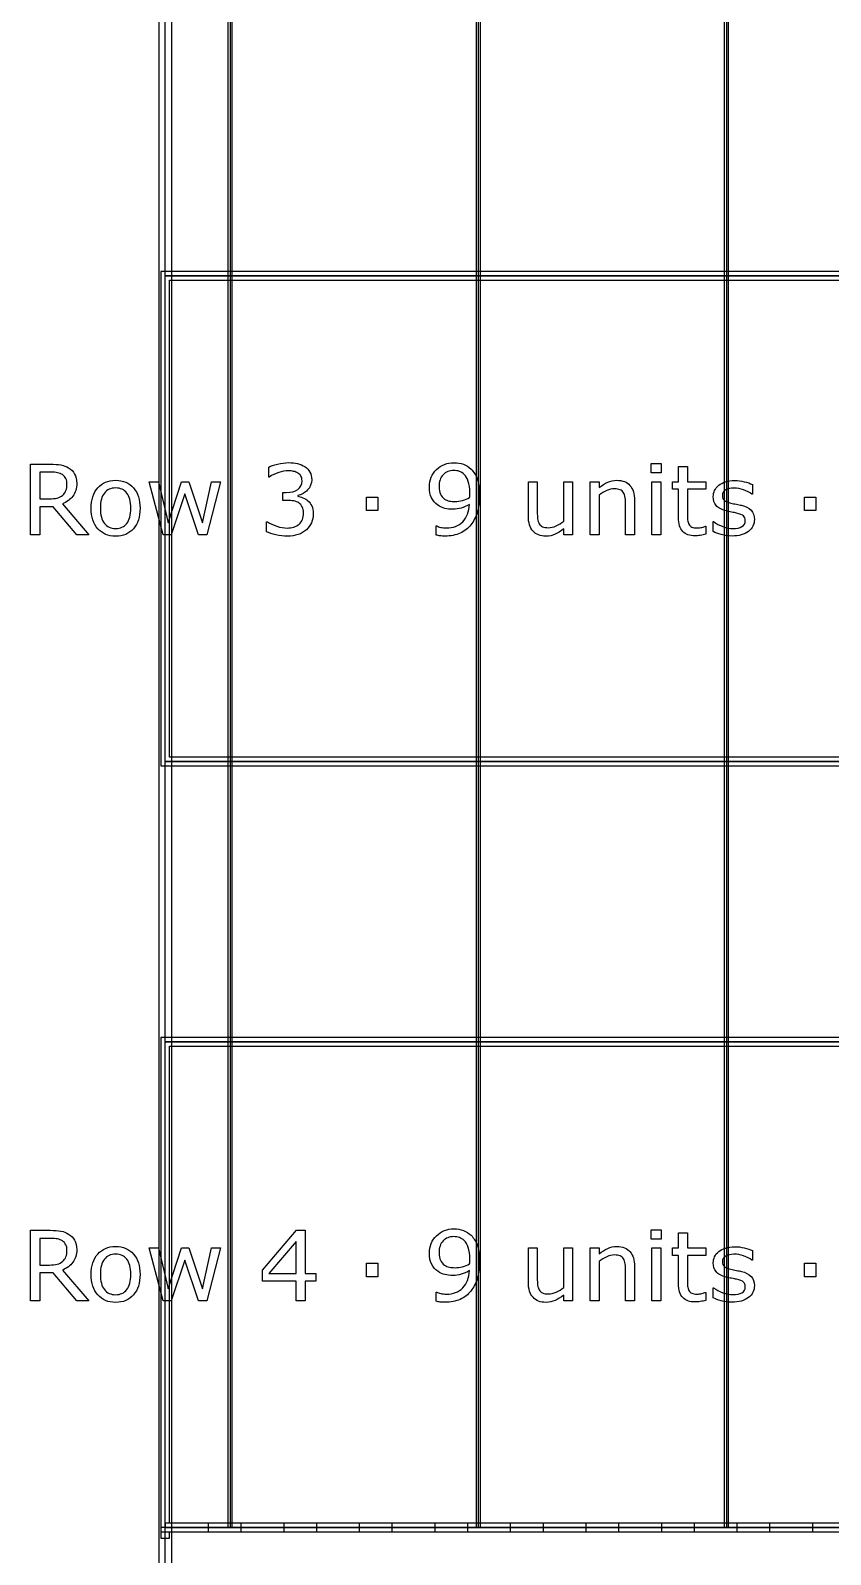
# Model space of a CAD drawing. Extents: x -13 to 750, y 12 to 2314.
# Drawn here: x 31.5 to 105.6, y 293.4 to 434.6 of the extents above; entities that cross this region are included whole.
import ezdxf

# ---------------------------------------------------------------- set-up
doc = ezdxf.new("R2010")
doc.units = 0
doc.layers.get('0').update_dxf_attribs({"linetype": 'CONTINUOUS'})

msp = doc.modelspace()

# ---------------------------------------------------------------- linework, layer by layer
at = {"color": 7}
for points in [[(43.400391, 580.4896), (43.400391, 128.2904), (268.59961, 128.2904), (268.59961, 580.4896)], [(44.599609, 579.2904), (267.40039, 579.2904), (267.40039, 129.4896), (44.599609, 129.4896)], [(49.800781, 553.89), (49.800781, 295.89), (50.199219, 295.89), (50.199219, 553.89)], [(72.800781, 553.89), (72.800781, 295.89), (73.199219, 295.89), (73.199219, 553.89)], [(95.800781, 553.89), (95.800781, 295.89), (96.199219, 295.89), (96.199219, 553.89)], [(44, 437.89), (268, 437.89), (268, 411.89), (44, 411.89)], [(43.599609, 412.2904), (43.599609, 366.4896), (268.40039, 366.4896), (268.40039, 412.2904)], [(44, 411.89), (268, 411.89), (268, 366.89), (44, 366.89)], [(44.400391, 411.4896), (267.59961, 411.4896), (267.59961, 367.2904), (44.400391, 367.2904)], [(89.956787, 393.6205), (89.025146, 393.6205), (89.025146, 394.4774), (89.956787, 394.4774)], [(49.114014, 392.7987), (47.835205, 387.89), (47.070557, 387.89), (45.809326, 391.6737), (44.556885, 387.89), (43.796631, 387.89), (42.504639, 392.7987), (43.365967, 392.7987), (44.266846, 388.9974), (45.49292, 392.7987), (46.174072, 392.7987), (47.430908, 388.9974), (48.283447, 392.7987)], [(89.904053, 387.89), (89.077881, 387.89), (89.077881, 392.7987), (89.904053, 392.7987)], [(34.884522, 392.5921)], [(63.703857, 390.1356), (62.653564, 390.1356), (62.653564, 391.3793), (63.703857, 391.3793)], [(73.108158, 391.555)], [(104.28735, 390.1357), (103.23706, 390.1357), (103.23706, 391.3794), (104.28735, 391.3794)], [(40.80835, 390.3421)], [(41.660889, 390.3421)], [(44, 366.89), (268, 366.89), (268, 340.89), (44, 340.89)], [(43.599609, 341.2904), (43.599609, 295.4896), (268.40039, 295.4896), (268.40039, 341.2904)], [(44, 340.89), (268, 340.89), (268, 295.89), (44, 295.89)], [(44.400391, 340.4896), (267.59961, 340.4896), (267.59961, 296.2904), (44.400391, 296.2904)], [(57.942627, 318.7313), (56.971436, 318.7313), (56.971436, 316.89), (56.127686, 316.89), (56.127686, 318.7313), (52.994385, 318.7313), (52.994385, 319.7421), (56.162842, 323.4335), (56.971436, 323.4335), (56.971436, 319.4344), (57.942627, 319.4344)], [(89.956787, 322.6205), (89.025146, 322.6205), (89.025146, 323.4774), (89.956787, 323.4774)], [(56.127686, 319.4344), (56.127686, 322.3876), (53.592041, 319.4344)], [(34.884522, 321.5921)], [(49.114014, 321.7987), (47.835205, 316.89), (47.070557, 316.89), (45.809326, 320.6737), (44.556885, 316.89), (43.796631, 316.89), (42.504639, 321.7987), (43.365967, 321.7987), (44.266846, 317.9974), (45.49292, 321.7987), (46.174072, 321.7987), (47.430908, 317.9974), (48.283447, 321.7987)], [(89.904053, 316.89), (89.077881, 316.89), (89.077881, 321.7987), (89.904053, 321.7987)], [(40.80835, 319.3421)], [(41.660889, 319.3421)], [(63.703857, 319.1356), (62.653564, 319.1356), (62.653564, 320.3793), (63.703857, 320.3793)], [(73.108158, 320.555)], [(104.28735, 319.1357), (103.23706, 319.1357), (103.23706, 320.3794), (104.28735, 320.3794)], [(44, 296.2904), (44, 295.89), (43.599609, 295.89), (43.599609, 294.89), (44.400391, 294.89), (44.400391, 295.4896), (48, 295.4896), (48, 296.2904)], [(44, 295.89), (268, 295.89), (268, 151.89), (44, 151.89)], [(51, 296.2904), (51, 295.4896), (55, 295.4896), (55, 296.2904)], [(58, 296.2904), (58, 295.4896), (62, 295.4896), (62, 296.2904)], [(65, 296.2904), (65, 295.4896), (69, 295.4896), (69, 296.2904)], [(72, 296.2904), (72, 295.4896), (76, 295.4896), (76, 296.2904)], [(79, 296.2904), (79, 295.4896), (83, 295.4896), (83, 296.2904)], [(86, 296.2904), (86, 295.4896), (90, 295.4896), (90, 296.2904)], [(93, 296.2904), (93, 295.4896), (97, 295.4896), (97, 296.2904)], [(100, 296.2904), (100, 295.4896), (104, 295.4896), (104, 296.2904)]]:
    msp.add_lwpolyline(points, close=True, dxfattribs=at)
for points in [[(50, 553.89), (50, 295.89)], [(73, 553.89), (73, 295.89)], [(96, 553.89), (96, 295.89)], [(36.919189, 387.89), (35.789795, 387.89), (33.601318, 390.4916), (32.375244, 390.4916), (32.375244, 387.89), (31.505127, 387.89), (31.505127, 394.4335), (33.337646, 394.4335)], [(53.622805, 393.2382), (53.578855, 393.2382), (53.578855, 394.1567)], [(91.556396, 389.4937), (91.556396, 392.1041), (90.998291, 392.1041), (90.998291, 392.7984), (91.556396, 392.7984), (91.556396, 394.209), (92.382568, 394.209), (92.382568, 392.7984), (94.087646, 392.7984), (94.087646, 392.1041), (92.382568, 392.1041), (92.382568, 389.8672)], [(33.39917, 393.6867), (32.375244, 393.6867), (32.375244, 391.217), (33.25415, 391.217)], [(77.643311, 389.6127), (77.643311, 392.7987), (78.469482, 392.7987), (78.469482, 390.0038)], [(80.921634, 389.1336), (80.921634, 392.7986), (81.747806, 392.7986), (81.747803, 387.89)], [(84.199952, 391.5547), (84.199952, 387.89), (83.37378, 387.89), (83.37378, 392.7987), (84.199952, 392.7987), (84.199952, 392.2538)], [(55.297121, 391.076), (54.901613, 391.076), (54.901613, 391.8055), (55.209231, 391.8055)], [(56.272703, 391.5287), (56.272703, 391.4667)], [(72.220481, 391.7437), (72.220459, 391.744)], [(98.398686, 392.548), (98.398686, 391.6647), (98.354736, 391.6647)], [(34.458252, 390.7509), (36.919189, 387.89)], [(57.217527, 391.0405), (57.217529, 391.0409)], [(87.478271, 387.89), (86.6521, 387.89), (86.6521, 390.6849)], [(87.478272, 391.076), (87.478271, 387.89)], [(53.389893, 388.1669), (53.389893, 389.0853), (53.455813, 389.0853)], [(69.113525, 387.8636), (69.113525, 388.703), (69.157475, 388.703)], [(81.747803, 387.89), (80.921631, 387.89), (80.921631, 388.4349)], [(94.043703, 388.6763), (94.087653, 388.6763), (94.087646, 387.934)], [(94.755615, 388.1845), (94.755615, 389.1118), (94.799565, 389.1118)], [(98.592041, 389.3045), (98.592041, 389.3051)], [(36.919189, 316.89), (35.789795, 316.89), (33.601318, 319.4916), (32.375244, 319.4916), (32.375244, 316.89), (31.505127, 316.89), (31.505127, 323.4335), (33.337646, 323.4335)], [(33.39917, 322.6867), (32.375244, 322.6867), (32.375244, 320.217), (33.25415, 320.217)], [(91.556396, 318.4937), (91.556396, 321.1041), (90.998291, 321.1041), (90.998291, 321.7984), (91.556396, 321.7984), (91.556396, 323.209), (92.382568, 323.209), (92.382568, 321.7984), (94.087646, 321.7984), (94.087646, 321.1041), (92.382568, 321.1041), (92.382568, 318.8672)], [(72.220481, 320.7437), (72.220459, 320.744)], [(77.643311, 318.6127), (77.643311, 321.7987), (78.469482, 321.7987), (78.469482, 319.0038)], [(80.921634, 318.1336), (80.921634, 321.7986), (81.747806, 321.7986), (81.747803, 316.89)], [(84.199952, 320.5547), (84.199952, 316.89), (83.37378, 316.89), (83.37378, 321.7987), (84.199952, 321.7987), (84.199952, 321.2538)], [(98.398686, 321.548), (98.398686, 320.6647), (98.354736, 320.6647)], [(34.458252, 319.7509), (36.919189, 316.89)], [(87.478271, 316.89), (86.6521, 316.89), (86.6521, 319.6849)], [(87.478272, 320.076), (87.478271, 316.89)], [(94.755615, 317.1845), (94.755615, 318.1118), (94.799565, 318.1118)], [(98.592041, 318.3045), (98.592041, 318.3051)], [(69.113525, 316.8636), (69.113525, 317.703), (69.157475, 317.703)], [(81.747803, 316.89), (80.921631, 316.89), (80.921631, 317.4349)], [(94.043703, 317.6763), (94.087653, 317.6763), (94.087646, 316.934)]]:
    msp.add_lwpolyline(points, dxfattribs=at)
for points in [[(33.337646, 394.4335), (33.733154, 394.4335), (34.062744, 394.407167), (34.326416, 394.3545)], [(34.326416, 394.3545), (34.590088, 394.3045), (34.827393, 394.213667), (35.03833, 394.082)], [(35.03833, 394.082), (35.275635, 393.9326), (35.460205, 393.743633), (35.592041, 393.5151)], [(53.578855, 394.1567), (53.786863, 394.259233), (54.063719, 394.353), (54.409422, 394.438)], [(54.409422, 394.438), (54.758055, 394.525867), (55.094969, 394.5698), (55.420164, 394.5698)], [(55.420164, 394.5698), (55.7395, 394.5698), (56.02075, 394.540467), (56.263914, 394.4818)], [(56.263914, 394.4818), (56.507078, 394.423133), (56.726805, 394.329367), (56.923094, 394.2005)], [(56.923094, 394.2005), (57.134031, 394.0599), (57.293699, 393.89), (57.402098, 393.6908)], [(69.135502, 393.9369), (69.574955, 394.355833), (70.111088, 394.5653), (70.7439, 394.5653)], [(70.7439, 394.5653), (71.060307, 394.5653), (71.353276, 394.5155), (71.622807, 394.4159)], [(71.622807, 394.4159), (71.892338, 394.319233), (72.128178, 394.172733), (72.330326, 393.9764)], [(34.01001, 393.6337), (33.837158, 393.669033), (33.633545, 393.6867), (33.39917, 393.6867)], [(34.458252, 393.4579), (34.332275, 393.542833), (34.182861, 393.601433), (34.01001, 393.6337)], [(34.783447, 393.0887), (34.718994, 393.235233), (34.610595, 393.3583), (34.458252, 393.4579)], [(34.884521, 392.5921), (34.884521, 392.779633), (34.85083, 392.945167), (34.783447, 393.0887)], [(35.794189, 392.6538), (35.794189, 392.182133), (35.675537, 391.7866), (35.438232, 391.4672)], [(35.592041, 393.5151), (35.726806, 393.2895), (35.794189, 393.0024), (35.794189, 392.6538)], [(37.740967, 392.2362), (38.151123, 392.702), (38.703369, 392.9349), (39.397705, 392.9349)], [(39.397705, 392.9349), (40.086182, 392.9349), (40.635498, 392.702), (41.045654, 392.2362)], [(54.5105, 393.6601), (54.197023, 393.5605), (53.901125, 393.419867), (53.622805, 393.2382)], [(55.398195, 393.8095), (55.119875, 393.8095), (54.823977, 393.7597), (54.5105, 393.6601)], [(55.885988, 393.7655), (55.742433, 393.794833), (55.579836, 393.8095), (55.398195, 393.8095)], [(56.290285, 393.6073), (56.164308, 393.683433), (56.029543, 393.736167), (55.885988, 393.7655)], [(56.272707, 392.0824), (56.539308, 392.269867), (56.672609, 392.542333), (56.672609, 392.8998)], [(56.571535, 393.3129), (56.504152, 393.432967), (56.410402, 393.5311), (56.290285, 393.6073)], [(56.672609, 392.8998), (56.672609, 393.058), (56.638918, 393.1957), (56.571535, 393.3129)], [(57.564695, 392.9921), (57.564695, 392.628767), (57.435789, 392.310867), (57.177977, 392.0384)], [(57.402098, 393.6908), (57.510496, 393.4916), (57.564695, 393.2587), (57.564695, 392.9921)], [(68.476322, 392.3065), (68.476322, 392.9745), (68.696049, 393.517967), (69.135502, 393.9369)], [(69.733154, 393.4536), (69.48999, 393.189933), (69.368408, 392.819333), (69.368408, 392.3418)], [(70.735107, 393.8491), (70.313232, 393.8491), (69.979248, 393.717267), (69.733154, 393.4536)], [(71.249268, 393.7611), (71.091065, 393.819767), (70.919678, 393.8491), (70.735107, 393.8491)], [(71.693115, 393.4798), (71.55542, 393.611667), (71.407471, 393.705433), (71.249268, 393.7611)], [(72.079834, 392.8382), (71.986084, 393.1136), (71.857178, 393.327467), (71.693115, 393.4798)], [(72.220459, 391.744), (72.220459, 392.198133), (72.173584, 392.562867), (72.079834, 392.8382)], [(72.330326, 393.9764), (72.579349, 393.733267), (72.771244, 393.4198), (72.90601, 393.036)], [(72.90601, 393.036), (73.040775, 392.655133), (73.108158, 392.161467), (73.108158, 391.555)], [(84.199952, 392.2538), (84.457765, 392.467667), (84.724366, 392.634633), (84.999757, 392.7547)], [(84.999757, 392.7547), (85.275148, 392.874833), (85.557862, 392.9349), (85.847901, 392.9349)], [(85.847901, 392.9349), (86.378175, 392.9349), (86.782472, 392.775233), (87.060792, 392.4559)], [(95.282963, 392.4689), (95.447026, 392.606567), (95.655033, 392.714967), (95.906986, 392.7941)], [(95.906986, 392.7941), (96.161869, 392.8761), (96.446049, 392.9171), (96.759525, 392.9171)], [(96.759525, 392.9171), (97.052494, 392.9171), (97.348393, 392.8805), (97.647221, 392.8073)], [(97.647221, 392.8073), (97.948979, 392.736967), (98.199467, 392.650533), (98.398686, 392.548)], [(33.25415, 391.217), (33.529541, 391.217), (33.769775, 391.240333), (33.974854, 391.287)], [(33.974854, 391.287), (34.179932, 391.337), (34.354248, 391.4278), (34.497803, 391.5594)], [(35.438232, 391.4672), (35.200927, 391.1508), (34.874267, 390.912033), (34.458252, 390.7509)], [(34.497803, 391.5594), (34.629639, 391.682467), (34.726319, 391.8231), (34.787842, 391.9813)], [(34.787842, 391.9813), (34.852295, 392.142433), (34.884522, 392.346033), (34.884522, 392.5921)], [(37.130127, 390.3421), (37.130127, 391.141967), (37.33374, 391.773333), (37.740967, 392.2362)], [(38.351807, 391.7572), (38.105713, 391.4496), (37.982666, 390.9779), (37.982666, 390.3421)], [(39.397705, 392.223), (38.949463, 392.223), (38.60083, 392.067733), (38.351807, 391.7572)], [(40.434814, 391.7572), (40.185791, 392.067733), (39.840088, 392.223), (39.397705, 392.223)], [(40.80835, 390.3421), (40.80835, 390.9779), (40.683838, 391.4496), (40.434814, 391.7572)], [(41.045654, 392.2362), (41.455811, 391.773333), (41.660889, 391.141967), (41.660889, 390.3421)], [(55.209231, 391.8055), (55.654543, 391.8055), (56.009035, 391.8978), (56.272707, 392.0824)], [(57.177977, 392.0384), (56.923094, 391.768867), (56.621336, 391.598967), (56.272703, 391.5287)], [(56.272703, 391.4667), (56.413328, 391.443367), (56.574461, 391.393567), (56.756102, 391.3173)], [(56.756102, 391.3173), (56.937742, 391.2441), (57.09155, 391.151833), (57.217527, 391.0405)], [(68.669682, 391.3177), (68.540775, 391.5931), (68.476322, 391.9227), (68.476322, 392.3065)], [(69.254154, 390.6366), (68.996342, 390.815267), (68.801518, 391.0423), (68.669682, 391.3177)], [(69.368408, 392.3418), (69.368408, 392.063467), (69.407959, 391.8364), (69.487061, 391.6606)], [(69.487061, 391.6606), (69.566162, 391.4848), (69.699463, 391.331), (69.886963, 391.1992)], [(71.543701, 391.0626), (71.778076, 391.123933), (71.997803, 391.213267), (72.202881, 391.3306)], [(72.202881, 391.3306), (72.205814, 391.391933), (72.208748, 391.452), (72.211681, 391.5108)], [(72.211681, 391.5108), (72.217548, 391.572133), (72.220481, 391.649767), (72.220481, 391.7437)], [(73.108154, 391.555), (73.108154, 390.983733), (73.042236, 390.4652), (72.9104, 389.9994)], [(84.907472, 391.981), (84.661378, 391.869667), (84.425538, 391.727567), (84.199952, 391.5547)], [(85.614991, 392.148), (85.389405, 392.148), (85.153565, 392.092333), (84.907472, 391.981)], [(86.151124, 392.056), (86.013429, 392.117333), (85.834718, 392.148), (85.614991, 392.148)], [(86.46753, 391.7836), (86.394288, 391.9066), (86.288819, 391.9974), (86.151124, 392.056)], [(86.61255, 391.3177), (86.586183, 391.516967), (86.537843, 391.672267), (86.46753, 391.7836)], [(86.6521, 390.6849), (86.6521, 390.9105), (86.638917, 391.121433), (86.61255, 391.3177)], [(87.060792, 392.4559), (87.339112, 392.136567), (87.478272, 391.6766), (87.478272, 391.076)], [(94.777592, 391.4186), (94.777592, 391.620733), (94.818608, 391.811167), (94.900639, 391.9899)], [(95.045658, 390.6012), (94.866947, 390.823867), (94.777592, 391.096333), (94.777592, 391.4186)], [(94.900639, 391.9899), (94.9856, 392.168633), (95.113041, 392.3283), (95.282963, 392.4689)], [(95.93335, 392.0426), (95.725342, 391.928333), (95.621338, 391.756967), (95.621338, 391.5285)], [(95.621338, 391.5285), (95.621338, 391.3263), (95.684326, 391.173933), (95.810303, 391.0714)], [(96.697998, 392.2184), (96.39624, 392.2184), (96.141357, 392.1598), (95.93335, 392.0426)], [(97.585693, 392.0558), (97.283936, 392.1642), (96.988037, 392.2184), (96.697998, 392.2184)], [(98.354736, 391.6647), (98.143799, 391.819967), (97.887451, 391.950333), (97.585693, 392.0558)], [(37.740967, 388.4481), (37.33374, 388.910967), (37.130127, 389.5423), (37.130127, 390.3421)], [(37.982666, 390.3421), (37.982666, 389.7269), (38.107178, 389.259633), (38.356201, 388.9403)], [(40.43042, 388.9359), (40.682373, 389.2523), (40.80835, 389.721033), (40.80835, 390.3421)], [(41.660889, 390.3421), (41.660889, 389.5423), (41.455811, 388.910967), (41.045654, 388.4481)], [(55.903566, 391.023), (55.716066, 391.058333), (55.513918, 391.076), (55.297121, 391.076)], [(56.38257, 390.8384), (56.250734, 390.929267), (56.091066, 390.9908), (55.903566, 391.023)], [(56.690188, 390.4737), (56.616945, 390.628967), (56.514406, 390.750533), (56.38257, 390.8384)], [(56.804445, 389.8936), (56.804445, 390.128), (56.766359, 390.321367), (56.690188, 390.4737)], [(56.703371, 389.3047), (56.770754, 389.459967), (56.804445, 389.656267), (56.804445, 389.8936)], [(57.217529, 391.0409), (57.358154, 390.9149), (57.473877, 390.7567), (57.564697, 390.5663)], [(57.700928, 389.828), (57.700928, 389.529133), (57.646729, 389.2552), (57.53833, 389.0062)], [(57.564697, 390.5663), (57.655518, 390.375833), (57.700928, 390.129733), (57.700928, 389.828)], [(69.90894, 390.329), (69.692143, 390.381667), (69.473881, 390.4842), (69.254154, 390.6366)], [(69.886963, 391.1992), (70.018799, 391.1084), (70.163818, 391.046867), (70.322021, 391.0146)], [(70.642826, 390.25), (70.373295, 390.25), (70.128666, 390.276333), (69.90894, 390.329)], [(70.322021, 391.0146), (70.480224, 390.985267), (70.656006, 390.9706), (70.849365, 390.9706)], [(71.429447, 390.3554), (71.189213, 390.285133), (70.927006, 390.25), (70.642826, 390.25)], [(70.849365, 390.9706), (71.077881, 390.9706), (71.309326, 391.001267), (71.543701, 391.0626)], [(72.19849, 390.707), (71.926029, 390.542933), (71.669682, 390.425733), (71.429447, 390.3554)], [(71.556889, 389.0986), (71.92603, 389.488267), (72.139897, 390.0244), (72.19849, 390.707)], [(72.9104, 389.9994), (72.781494, 389.533533), (72.585205, 389.136567), (72.321533, 388.8085)], [(78.469482, 390.0038), (78.469482, 389.754733), (78.481202, 389.540867), (78.504642, 389.3622)], [(92.382568, 389.8672), (92.382568, 389.6094), (92.388428, 389.407267), (92.400148, 389.2608)], [(95.964115, 390.1002), (95.533451, 390.214467), (95.227299, 390.381467), (95.045658, 390.6012)], [(95.810303, 391.0714), (95.93335, 390.968867), (96.132568, 390.8854), (96.407959, 390.821)], [(96.478275, 389.986), (96.290775, 390.021333), (96.119388, 390.0594), (95.964115, 390.1002)], [(96.407959, 390.821), (96.560303, 390.785667), (96.730225, 390.7505), (96.917725, 390.7155)], [(96.939701, 389.894), (96.822514, 389.920667), (96.668705, 389.951333), (96.478275, 389.986)], [(96.917725, 390.7155), (97.108154, 390.680167), (97.266357, 390.647833), (97.392334, 390.6185)], [(97.581303, 389.6391), (97.469975, 389.7387), (97.256108, 389.823667), (96.939701, 389.894)], [(97.392334, 390.6185), (97.776123, 390.530633), (98.072022, 390.379767), (98.280029, 390.1659)], [(98.280029, 390.1659), (98.488037, 389.9491), (98.592041, 389.661967), (98.592041, 389.3045)], [(39.397705, 387.7538), (38.703369, 387.7538), (38.151123, 387.985233), (37.740967, 388.4481)], [(38.356201, 388.9403), (38.605224, 388.6239), (38.952392, 388.4657), (39.397705, 388.4657)], [(39.397705, 388.4657), (39.837158, 388.4657), (40.181397, 388.622433), (40.43042, 388.9359)], [(41.045654, 388.4481), (40.635498, 387.985233), (40.086182, 387.7538), (39.397705, 387.7538)], [(53.455813, 389.0853), (53.704836, 388.921233), (53.997805, 388.785), (54.334719, 388.6766)], [(54.334719, 388.6766), (54.671633, 388.5682), (54.996828, 388.514), (55.310305, 388.514)], [(55.310305, 388.514), (55.494875, 388.514), (55.691164, 388.544667), (55.899172, 388.606)], [(55.899172, 388.606), (56.10718, 388.667333), (56.275637, 388.758167), (56.404543, 388.8785)], [(56.404543, 388.8785), (56.539308, 389.007367), (56.638918, 389.149433), (56.703371, 389.3047)], [(57.53833, 389.0062), (57.429931, 388.7572), (57.277588, 388.5404), (57.081299, 388.3558)], [(69.157475, 388.703), (69.242436, 388.659), (69.362553, 388.6165), (69.517826, 388.5755)], [(69.517826, 388.5755), (69.673099, 388.5375), (69.845951, 388.5185), (70.036381, 388.5185)], [(70.036381, 388.5185), (70.683842, 388.5185), (71.190678, 388.711867), (71.556889, 389.0986)], [(72.321533, 388.8085), (72.054932, 388.4745), (71.720947, 388.216667), (71.31958, 388.035)], [(78.073975, 388.224), (77.786866, 388.5404), (77.643311, 389.0033), (77.643311, 389.6127)], [(78.504642, 389.3622), (78.528082, 389.1864), (78.577887, 389.0355), (78.654056, 388.9095)], [(78.654056, 388.9095), (78.733157, 388.780633), (78.835696, 388.6869), (78.961673, 388.6283)], [(78.961673, 388.6283), (79.08765, 388.569633), (79.270755, 388.5403), (79.510989, 388.5403)], [(79.510989, 388.5403), (79.724856, 388.5403), (79.957767, 388.595967), (80.20972, 388.7073)], [(80.921631, 388.4349), (80.64331, 388.215167), (80.376709, 388.046733), (80.121826, 387.9296)], [(80.20972, 388.7073), (80.464603, 388.818633), (80.701907, 388.960733), (80.921634, 389.1336)], [(91.94751, 388.1973), (91.686767, 388.466833), (91.556396, 388.898967), (91.556396, 389.4937)], [(92.400148, 389.2608), (92.411868, 389.117267), (92.452884, 388.9825), (92.523195, 388.8565)], [(92.523195, 388.8565), (92.587648, 388.7393), (92.675539, 388.652867), (92.786867, 388.5972)], [(92.786867, 388.5972), (92.901125, 388.544533), (93.073977, 388.5182), (93.305422, 388.5182)], [(93.305422, 388.5182), (93.440187, 388.5182), (93.580812, 388.5372), (93.727297, 388.5752)], [(93.727297, 388.5752), (93.873781, 388.616533), (93.97925, 388.650233), (94.043703, 388.6763)], [(94.799565, 389.1118), (95.060307, 388.915467), (95.350346, 388.758733), (95.669682, 388.6416)], [(95.669682, 388.6416), (95.989018, 388.527333), (96.29517, 388.4702), (96.588139, 388.4702)], [(96.588139, 388.4702), (96.95142, 388.4702), (97.2356, 388.5288), (97.440678, 388.646)], [(97.440678, 388.646), (97.645756, 388.763133), (97.748295, 388.9477), (97.748295, 389.1997)], [(97.748295, 389.1997), (97.748295, 389.393033), (97.692631, 389.5395), (97.581303, 389.6391)], [(98.592041, 389.3051), (98.592041, 388.8569), (98.406006, 388.489233), (98.033936, 388.2021)], [(54.255615, 387.8856), (53.904052, 387.970533), (53.615478, 388.0643), (53.389893, 388.1669)], [(55.327881, 387.7538), (54.9646, 387.7538), (54.607178, 387.797733), (54.255615, 387.8856)], [(56.303467, 387.8988), (56.007568, 387.802133), (55.682373, 387.7538), (55.327881, 387.7538)], [(57.081299, 388.3558), (56.861572, 388.150733), (56.602295, 387.9984), (56.303467, 387.8988)], [(69.473877, 387.7886), (69.339112, 387.803267), (69.218994, 387.828267), (69.113525, 387.8636)], [(69.904541, 387.7626), (69.752197, 387.7626), (69.608642, 387.771267), (69.473877, 387.7886)], [(71.31958, 388.035), (70.918213, 387.8534), (70.446533, 387.7626), (69.904541, 387.7626)], [(79.278076, 387.7538), (78.762451, 387.7538), (78.361084, 387.910533), (78.073975, 388.224)], [(80.121826, 387.9296), (79.866943, 387.8124), (79.585693, 387.7538), (79.278076, 387.7538)], [(93.090088, 387.793), (92.589111, 387.793), (92.208252, 387.927767), (91.94751, 388.1973)], [(93.577881, 387.833), (93.39624, 387.806333), (93.233643, 387.793), (93.090088, 387.793)], [(94.087646, 387.934), (93.932373, 387.893333), (93.762451, 387.859667), (93.577881, 387.833)], [(95.515869, 387.8989), (95.214111, 387.986767), (94.960693, 388.081967), (94.755615, 388.1845)], [(96.517822, 387.7714), (96.154541, 387.7714), (95.820556, 387.8139), (95.515869, 387.8989)], [(98.033936, 388.2021), (97.664795, 387.914967), (97.159424, 387.7714), (96.517822, 387.7714)], [(33.337646, 323.4335), (33.733154, 323.4335), (34.062744, 323.407167), (34.326416, 323.3545)], [(69.135502, 322.9369), (69.574955, 323.355833), (70.111088, 323.5653), (70.7439, 323.5653)], [(70.7439, 323.5653), (71.060307, 323.5653), (71.353276, 323.5155), (71.622807, 323.4159)], [(71.622807, 323.4159), (71.892338, 323.319233), (72.128178, 323.172733), (72.330326, 322.9764)], [(34.01001, 322.6337), (33.837158, 322.669033), (33.633545, 322.6867), (33.39917, 322.6867)], [(34.458252, 322.4579), (34.332275, 322.542833), (34.182861, 322.601433), (34.01001, 322.6337)], [(34.326416, 323.3545), (34.590088, 323.3045), (34.827393, 323.213667), (35.03833, 323.082)], [(34.783447, 322.0887), (34.718994, 322.235233), (34.610595, 322.3583), (34.458252, 322.4579)], [(34.884521, 321.5921), (34.884521, 321.779633), (34.85083, 321.945167), (34.783447, 322.0887)], [(35.03833, 323.082), (35.275635, 322.9326), (35.460205, 322.743633), (35.592041, 322.5151)], [(35.592041, 322.5151), (35.726806, 322.2895), (35.794189, 322.0024), (35.794189, 321.6538)], [(68.476322, 321.3065), (68.476322, 321.9745), (68.696049, 322.517967), (69.135502, 322.9369)], [(69.733154, 322.4536), (69.48999, 322.189933), (69.368408, 321.819333), (69.368408, 321.3418)], [(70.735107, 322.8491), (70.313232, 322.8491), (69.979248, 322.717267), (69.733154, 322.4536)], [(71.249268, 322.7611), (71.091065, 322.819767), (70.919678, 322.8491), (70.735107, 322.8491)], [(71.693115, 322.4798), (71.55542, 322.611667), (71.407471, 322.705433), (71.249268, 322.7611)], [(72.079834, 321.8382), (71.986084, 322.1136), (71.857178, 322.327467), (71.693115, 322.4798)], [(72.330326, 322.9764), (72.579349, 322.733267), (72.771244, 322.4198), (72.90601, 322.036)], [(72.90601, 322.036), (73.040775, 321.655133), (73.108158, 321.161467), (73.108158, 320.555)], [(34.497803, 320.5594), (34.629639, 320.682467), (34.726319, 320.8231), (34.787842, 320.9813)], [(34.787842, 320.9813), (34.852295, 321.142433), (34.884522, 321.346033), (34.884522, 321.5921)], [(35.794189, 321.6538), (35.794189, 321.182133), (35.675537, 320.7866), (35.438232, 320.4672)], [(37.130127, 319.3421), (37.130127, 320.141967), (37.33374, 320.773333), (37.740967, 321.2362)], [(37.740967, 321.2362), (38.151123, 321.702), (38.703369, 321.9349), (39.397705, 321.9349)], [(38.351807, 320.7572), (38.105713, 320.4496), (37.982666, 319.9779), (37.982666, 319.3421)], [(39.397705, 321.223), (38.949463, 321.223), (38.60083, 321.067733), (38.351807, 320.7572)], [(39.397705, 321.9349), (40.086182, 321.9349), (40.635498, 321.702), (41.045654, 321.2362)], [(40.434814, 320.7572), (40.185791, 321.067733), (39.840088, 321.223), (39.397705, 321.223)], [(40.80835, 319.3421), (40.80835, 319.9779), (40.683838, 320.4496), (40.434814, 320.7572)], [(41.045654, 321.2362), (41.455811, 320.773333), (41.660889, 320.141967), (41.660889, 319.3421)], [(68.669682, 320.3177), (68.540775, 320.5931), (68.476322, 320.9227), (68.476322, 321.3065)], [(69.368408, 321.3418), (69.368408, 321.063467), (69.407959, 320.8364), (69.487061, 320.6606)], [(69.487061, 320.6606), (69.566162, 320.4848), (69.699463, 320.331), (69.886963, 320.1992)], [(72.220459, 320.744), (72.220459, 321.198133), (72.173584, 321.562867), (72.079834, 321.8382)], [(72.211681, 320.5108), (72.217548, 320.572133), (72.220481, 320.649767), (72.220481, 320.7437)], [(84.199952, 321.2538), (84.457765, 321.467667), (84.724366, 321.634633), (84.999757, 321.7547)], [(84.907472, 320.981), (84.661378, 320.869667), (84.425538, 320.727567), (84.199952, 320.5547)], [(85.614991, 321.148), (85.389405, 321.148), (85.153565, 321.092333), (84.907472, 320.981)], [(84.999757, 321.7547), (85.275148, 321.874833), (85.557862, 321.9349), (85.847901, 321.9349)], [(86.151124, 321.056), (86.013429, 321.117333), (85.834718, 321.148), (85.614991, 321.148)], [(85.847901, 321.9349), (86.378175, 321.9349), (86.782472, 321.775233), (87.060792, 321.4559)], [(86.46753, 320.7836), (86.394288, 320.9066), (86.288819, 320.9974), (86.151124, 321.056)], [(86.61255, 320.3177), (86.586183, 320.516967), (86.537843, 320.672267), (86.46753, 320.7836)], [(87.060792, 321.4559), (87.339112, 321.136567), (87.478272, 320.6766), (87.478272, 320.076)], [(94.777592, 320.4186), (94.777592, 320.620733), (94.818608, 320.811167), (94.900639, 320.9899)], [(94.900639, 320.9899), (94.9856, 321.168633), (95.113041, 321.3283), (95.282963, 321.4689)], [(95.282963, 321.4689), (95.447026, 321.606567), (95.655033, 321.714967), (95.906986, 321.7941)], [(95.93335, 321.0426), (95.725342, 320.928333), (95.621338, 320.756967), (95.621338, 320.5285)], [(95.906986, 321.7941), (96.161869, 321.8761), (96.446049, 321.9171), (96.759525, 321.9171)], [(96.697998, 321.2184), (96.39624, 321.2184), (96.141357, 321.1598), (95.93335, 321.0426)], [(97.585693, 321.0558), (97.283936, 321.1642), (96.988037, 321.2184), (96.697998, 321.2184)], [(96.759525, 321.9171), (97.052494, 321.9171), (97.348393, 321.8805), (97.647221, 321.8073)], [(98.354736, 320.6647), (98.143799, 320.819967), (97.887451, 320.950333), (97.585693, 321.0558)], [(97.647221, 321.8073), (97.948979, 321.736967), (98.199467, 321.650533), (98.398686, 321.548)], [(33.25415, 320.217), (33.529541, 320.217), (33.769775, 320.240333), (33.974854, 320.287)], [(33.974854, 320.287), (34.179932, 320.337), (34.354248, 320.4278), (34.497803, 320.5594)], [(35.438232, 320.4672), (35.200927, 320.1508), (34.874267, 319.912033), (34.458252, 319.7509)], [(37.740967, 317.4481), (37.33374, 317.910967), (37.130127, 318.5423), (37.130127, 319.3421)], [(37.982666, 319.3421), (37.982666, 318.7269), (38.107178, 318.259633), (38.356201, 317.9403)], [(40.43042, 317.9359), (40.682373, 318.2523), (40.80835, 318.721033), (40.80835, 319.3421)], [(41.660889, 319.3421), (41.660889, 318.5423), (41.455811, 317.910967), (41.045654, 317.4481)], [(69.254154, 319.6366), (68.996342, 319.815267), (68.801518, 320.0423), (68.669682, 320.3177)], [(69.90894, 319.329), (69.692143, 319.381667), (69.473881, 319.4842), (69.254154, 319.6366)], [(69.886963, 320.1992), (70.018799, 320.1084), (70.163818, 320.046867), (70.322021, 320.0146)], [(70.642826, 319.25), (70.373295, 319.25), (70.128666, 319.276333), (69.90894, 319.329)], [(70.322021, 320.0146), (70.480224, 319.985267), (70.656006, 319.9706), (70.849365, 319.9706)], [(71.429447, 319.3554), (71.189213, 319.285133), (70.927006, 319.25), (70.642826, 319.25)], [(70.849365, 319.9706), (71.077881, 319.9706), (71.309326, 320.001267), (71.543701, 320.0626)], [(72.19849, 319.707), (71.926029, 319.542933), (71.669682, 319.425733), (71.429447, 319.3554)], [(71.543701, 320.0626), (71.778076, 320.123933), (71.997803, 320.213267), (72.202881, 320.3306)], [(71.556889, 318.0986), (71.92603, 318.488267), (72.139897, 319.0244), (72.19849, 319.707)], [(72.202881, 320.3306), (72.205814, 320.391933), (72.208748, 320.452), (72.211681, 320.5108)], [(73.108154, 320.555), (73.108154, 319.983733), (73.042236, 319.4652), (72.9104, 318.9994)], [(86.6521, 319.6849), (86.6521, 319.9105), (86.638917, 320.121433), (86.61255, 320.3177)], [(95.045658, 319.6012), (94.866947, 319.823867), (94.777592, 320.096333), (94.777592, 320.4186)], [(95.964115, 319.1002), (95.533451, 319.214467), (95.227299, 319.381467), (95.045658, 319.6012)], [(95.621338, 320.5285), (95.621338, 320.3263), (95.684326, 320.173933), (95.810303, 320.0714)], [(95.810303, 320.0714), (95.93335, 319.968867), (96.132568, 319.8854), (96.407959, 319.821)], [(96.407959, 319.821), (96.560303, 319.785667), (96.730225, 319.7505), (96.917725, 319.7155)], [(96.917725, 319.7155), (97.108154, 319.680167), (97.266357, 319.647833), (97.392334, 319.6185)], [(97.392334, 319.6185), (97.776123, 319.530633), (98.072022, 319.379767), (98.280029, 319.1659)], [(38.356201, 317.9403), (38.605224, 317.6239), (38.952392, 317.4657), (39.397705, 317.4657)], [(39.397705, 317.4657), (39.837158, 317.4657), (40.181397, 317.622433), (40.43042, 317.9359)], [(70.036381, 317.5185), (70.683842, 317.5185), (71.190678, 317.711867), (71.556889, 318.0986)], [(72.321533, 317.8085), (72.054932, 317.4745), (71.720947, 317.216667), (71.31958, 317.035)], [(72.9104, 318.9994), (72.781494, 318.533533), (72.585205, 318.136567), (72.321533, 317.8085)], [(78.073975, 317.224), (77.786866, 317.5404), (77.643311, 318.0033), (77.643311, 318.6127)], [(78.469482, 319.0038), (78.469482, 318.754733), (78.481202, 318.540867), (78.504642, 318.3622)], [(78.504642, 318.3622), (78.528082, 318.1864), (78.577887, 318.0355), (78.654056, 317.9095)], [(78.654056, 317.9095), (78.733157, 317.780633), (78.835696, 317.6869), (78.961673, 317.6283)], [(80.20972, 317.7073), (80.464603, 317.818633), (80.701907, 317.960733), (80.921634, 318.1336)], [(91.94751, 317.1973), (91.686767, 317.466833), (91.556396, 317.898967), (91.556396, 318.4937)], [(92.382568, 318.8672), (92.382568, 318.6094), (92.388428, 318.407267), (92.400148, 318.2608)], [(92.400148, 318.2608), (92.411868, 318.117267), (92.452884, 317.9825), (92.523195, 317.8565)], [(92.523195, 317.8565), (92.587648, 317.7393), (92.675539, 317.652867), (92.786867, 317.5972)], [(94.799565, 318.1118), (95.060307, 317.915467), (95.350346, 317.758733), (95.669682, 317.6416)], [(96.478275, 318.986), (96.290775, 319.021333), (96.119388, 319.0594), (95.964115, 319.1002)], [(96.939701, 318.894), (96.822514, 318.920667), (96.668705, 318.951333), (96.478275, 318.986)], [(97.581303, 318.6391), (97.469975, 318.7387), (97.256108, 318.823667), (96.939701, 318.894)], [(97.440678, 317.646), (97.645756, 317.763133), (97.748295, 317.9477), (97.748295, 318.1997)], [(97.748295, 318.1997), (97.748295, 318.393033), (97.692631, 318.5395), (97.581303, 318.6391)], [(98.592041, 318.3051), (98.592041, 317.8569), (98.406006, 317.489233), (98.033936, 317.2021)], [(98.280029, 319.1659), (98.488037, 318.9491), (98.592041, 318.661967), (98.592041, 318.3045)], [(39.397705, 316.7538), (38.703369, 316.7538), (38.151123, 316.985233), (37.740967, 317.4481)], [(41.045654, 317.4481), (40.635498, 316.985233), (40.086182, 316.7538), (39.397705, 316.7538)], [(69.473877, 316.7886), (69.339112, 316.803267), (69.218994, 316.828267), (69.113525, 316.8636)], [(69.157475, 317.703), (69.242436, 317.659), (69.362553, 317.6165), (69.517826, 317.5755)], [(69.904541, 316.7626), (69.752197, 316.7626), (69.608642, 316.771267), (69.473877, 316.7886)], [(69.517826, 317.5755), (69.673099, 317.5375), (69.845951, 317.5185), (70.036381, 317.5185)], [(71.31958, 317.035), (70.918213, 316.8534), (70.446533, 316.7626), (69.904541, 316.7626)], [(79.278076, 316.7538), (78.762451, 316.7538), (78.361084, 316.910533), (78.073975, 317.224)], [(78.961673, 317.6283), (79.08765, 317.569633), (79.270755, 317.5403), (79.510989, 317.5403)], [(80.121826, 316.9296), (79.866943, 316.8124), (79.585693, 316.7538), (79.278076, 316.7538)], [(79.510989, 317.5403), (79.724856, 317.5403), (79.957767, 317.595967), (80.20972, 317.7073)], [(80.921631, 317.4349), (80.64331, 317.215167), (80.376709, 317.046733), (80.121826, 316.9296)], [(93.090088, 316.793), (92.589111, 316.793), (92.208252, 316.927767), (91.94751, 317.1973)], [(92.786867, 317.5972), (92.901125, 317.544533), (93.073977, 317.5182), (93.305422, 317.5182)], [(93.577881, 316.833), (93.39624, 316.806333), (93.233643, 316.793), (93.090088, 316.793)], [(93.305422, 317.5182), (93.440187, 317.5182), (93.580812, 317.5372), (93.727297, 317.5752)], [(94.087646, 316.934), (93.932373, 316.893333), (93.762451, 316.859667), (93.577881, 316.833)], [(93.727297, 317.5752), (93.873781, 317.616533), (93.97925, 317.650233), (94.043703, 317.6763)], [(95.515869, 316.8989), (95.214111, 316.986767), (94.960693, 317.081967), (94.755615, 317.1845)], [(96.517822, 316.7714), (96.154541, 316.7714), (95.820556, 316.8139), (95.515869, 316.8989)], [(95.669682, 317.6416), (95.989018, 317.527333), (96.29517, 317.4702), (96.588139, 317.4702)], [(98.033936, 317.2021), (97.664795, 316.914967), (97.159424, 316.7714), (96.517822, 316.7714)], [(96.588139, 317.4702), (96.95142, 317.4702), (97.2356, 317.5288), (97.440678, 317.646)]]:
    msp.add_open_spline(points, degree=3, dxfattribs=at)

doc.saveas('drawing.dxf')
